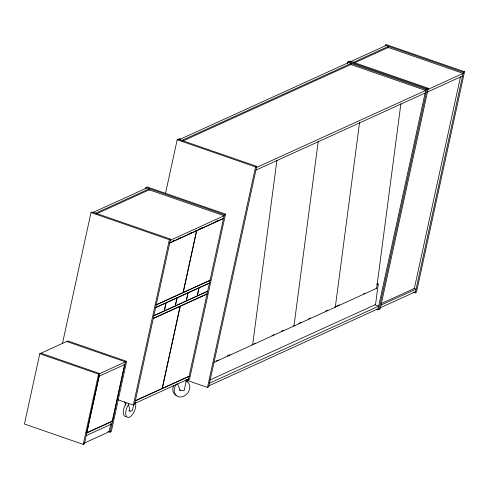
<?xml version="1.0" encoding="UTF-8"?>
<svg xmlns="http://www.w3.org/2000/svg" width="489" height="489" viewBox="0 0 489 489"><rect width="100%" height="100%" fill="white"/><g stroke="black" fill="none" stroke-linecap="round" stroke-linejoin="round"><path stroke-width="0.73" d="M276.908 160.147L252.654 344.788L251.994 344.623M318.241 141.327L293.987 325.967L293.321 325.802M359.568 122.507L335.313 307.147L334.653 306.982M214.084 362.355L376.646 288.327L400.894 103.686M376.982 283.663L378.248 283.975L375.54 304.568L209.824 380.032M107.965 431.42L110.111 432.166L111.296 431.628L126.627 361.334L67.849 340.955L39.774 353.743L24.45 424.03L83.228 444.409L84.414 443.871L99.738 373.578L40.96 353.199M62.427 343.651L91.015 212.526L92.201 211.981L170.569 239.152L134.506 404.55L133.32 405.088L118.222 399.855M83.228 444.409L98.552 374.116L126.627 361.334M86.027 432.52L86.681 432.747L99.004 376.237L124.866 364.488M145.655 188.986L145.979 187.495L147.165 186.957L225.527 214.127L189.469 379.519L188.283 380.057L186.847 379.562M149.176 190.209L149.506 188.717L95.728 213.204M110.869 423.535L109.065 431.805L84.059 443.193M86.681 432.747L112.256 421.102L124.579 364.592L123.925 364.366M110.111 432.166L125.441 361.872L66.663 341.493M165.502 193.399L177.195 139.762L179.567 138.68L180.612 139.041M133.32 405.088L169.383 239.696L170.569 239.152M133.589 404.892L132.348 410.577L129.982 411.243L128.772 410.76M155.673 304.506L156.327 304.733L183.088 292.544L196.554 230.796L195.9 230.57M182.562 292.263L183.216 292.489L196.676 230.741L223.442 218.552L222.788 218.326M186.443 380.008L184.121 390.674L180.313 390.564L179.274 389.77M188.283 380.057L224.341 214.665L225.527 214.127M207.483 387.453L255.564 166.926L256.749 166.388L208.669 386.915L207.483 387.453L185.912 379.977M347.245 63.668L347.569 62.176L349.935 61.094L428.303 88.264L380.222 308.791L377.85 309.873L376.414 309.372M350.766 64.89L351.096 63.399L181.908 140.441M388.199 47.843L388.523 46.351L353.461 62.317M377.85 309.873L425.931 89.346L428.303 88.264M379.036 309.329L427.117 88.802L348.755 61.638M460.467 76.901L414.33 288.492L381.334 303.522M415.283 292.825L463.364 72.299L464.55 71.761L416.469 292.288L415.283 292.825L413.126 292.08M179.426 139.585L348.614 62.537M350.98 61.455L386.041 45.495M182.36 141.229L350.851 64.499L425.693 90.447L256.511 167.489M354.598 62.794L388.284 47.457L463.126 73.399L428.064 89.365M93.246 212.348L147.024 187.855M96.174 213.993L149.261 189.824L224.103 215.765L170.331 240.258M255.936 170.111L425.124 93.063M427.496 91.987L462.551 76.021M172.568 241.193L174.628 240.258M178.057 238.693L180.802 237.446M189.035 233.693L191.78 232.446M199.457 228.95L202.201 227.703M215.924 221.45L218.669 220.203M169.756 242.874L223.534 218.387M196.554 230.796L169.787 242.984L169.139 242.758M183.216 292.489L209.977 280.301L209.323 280.075M156.235 304.898L210.007 280.411M155.661 307.514L209.439 283.027M155.698 307.624L165.973 302.948L164.225 310.943L153.949 315.619M209.347 283.192L199.072 287.874L197.33 295.869L207.605 291.187M153.858 315.784L207.636 291.297M153.289 318.406L207.067 293.913M153.32 318.516L180.086 306.328L162.171 388.474L135.41 400.662M206.969 294.085L180.209 306.273L162.299 388.419L189.06 376.23M376.86 284.61L378.248 283.975M216.175 360.937L218.241 359.996M227.196 355.913L229.952 354.659M254.06 343.681L255.435 343.052M271.97 335.527L274.036 334.586M281.609 331.132L283.681 330.191M298.834 323.29L300.9 322.349M308.473 318.901L310.539 317.96M325.698 311.059L327.764 310.118M336.719 306.041L339.47 304.788M363.584 293.81L364.959 293.18M135.319 400.827L189.096 376.341M134.75 403.443L188.522 378.957M86.785 432.979L112.488 421.28M86.217 435.601L111.914 423.896M209.475 383.193L378.663 306.151L375.063 304.904M381.035 305.069L416.096 289.103L413.932 288.357M208.907 385.815L378.095 308.767M380.46 307.691L415.522 291.725M375.98 288.162L376.646 288.327M464.55 71.761L386.182 44.591L384.996 45.129L463.364 72.299M347.569 62.176L425.931 89.346M178.381 139.218L256.749 166.388M177.195 139.762L255.564 166.926M145.979 187.495L224.341 214.665M196.022 230.515L196.676 230.741M91.015 212.526L169.383 239.696M182.434 292.318L183.088 292.544M39.774 353.743L98.552 374.116M98.35 376.01L99.004 376.237M111.608 420.876L112.256 421.102M177.562 383.786L180.313 390.564M128.424 403.217L129.982 411.243M124.781 401.762L125.49 405.405M135.508 402.716A8.869 4.138 -68.2 0 1 132.598 414.36A8.869 4.138 -68.2 0 1 126.083 415.815A8.869 4.138 -68.2 0 1 128.68 404.238M126.523 416.439A8.869 4.138 -68.2 0 1 123.265 412.569A8.869 4.138 -68.2 0 1 126.254 403.266M185.355 380.742A8.869 7.152 -52.4 0 1 188.589 391.683A8.869 7.152 -52.4 0 1 177.018 396.127A8.869 7.152 -52.4 0 1 176.535 384.128M186.23 380.87A8.869 7.152 -52.4 0 1 187.256 382.013M176.712 395.589A8.869 7.152 -52.4 0 1 173.522 385.748M166.095 302.893L164.353 310.882L175.221 305.937L176.963 297.942L166.095 302.893M177.085 297.887L175.343 305.876L186.211 300.931L187.953 292.935L177.085 297.887M188.082 292.88L186.333 300.876L197.201 295.924L198.944 287.929L188.082 292.88"/></g></svg>
